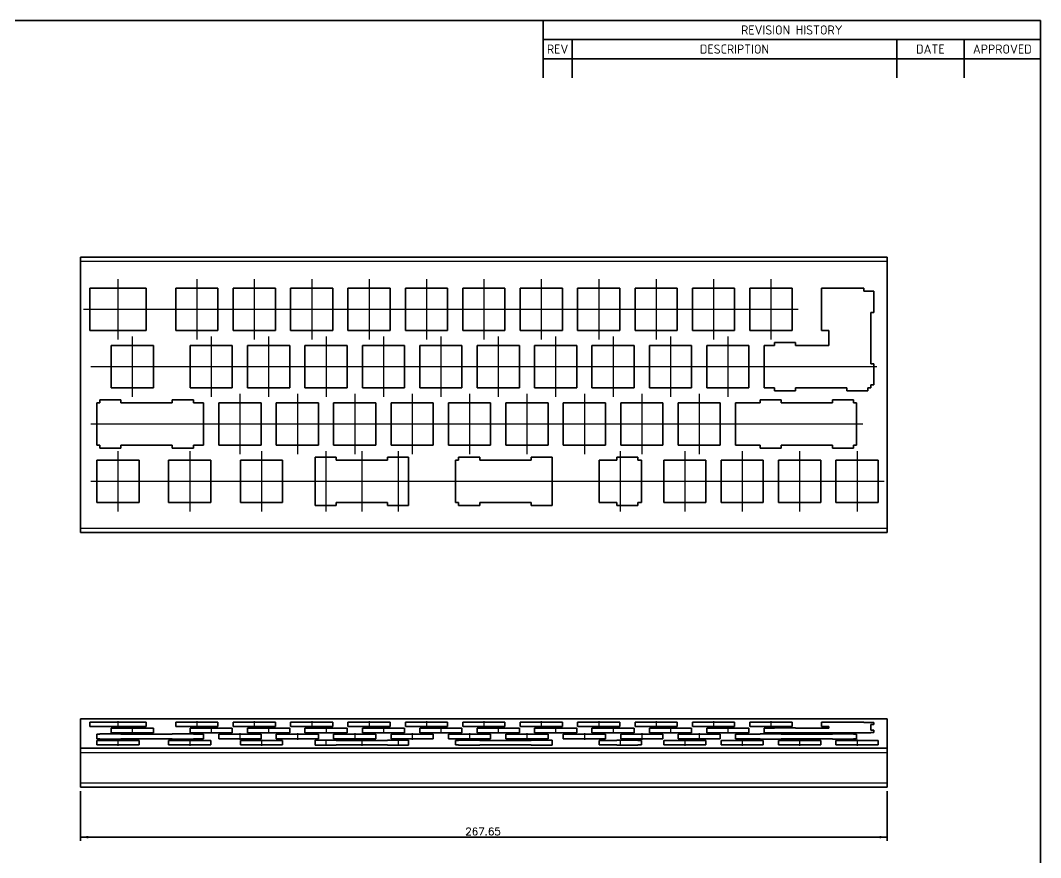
# Model space of a CAD drawing. Header units: millimetres. Extents: x 20 to 821, y 20 to 574.
# Drawn here: x 482.4 to 821, y 296.1 to 574 of the extents above; entities that cross this region are included whole.
import ezdxf
from ezdxf.enums import TextEntityAlignment as Align
from ezdxf.lldxf.tags import DXFTag

# ---------------------------------------------------------------- set-up
doc = ezdxf.new("R2010")
doc.units = ezdxf.units.MM
for name, color, linetype in [('Default', 7, 'Continuous'), ('DV1_0', 7, 'Continuous'), ('DV1_1', 7, 'Continuous'), ('DV1_Dimention', 7, 'Continuous')]:
    doc.layers.add(name, color=color, linetype=linetype)
doc.styles.add('SEACAD_txt_shx', font='txt.shx', dxfattribs={"width": 0.94})
tags = doc.linetypes.add('CENTER2', pattern=[28.575, 19.05, -3.175, 3.175, -3.175]).pattern_tags.tags
tags[10:11] = [DXFTag(74, 4), DXFTag(75, 0), DXFTag(340, '0'), DXFTag(46, 0.0), DXFTag(50, 0.0), DXFTag(44, 0.0), DXFTag(45, 0.0)]
tags[8:9] = [DXFTag(74, 4), DXFTag(75, 0), DXFTag(340, '0'), DXFTag(46, 0.0), DXFTag(50, 0.0), DXFTag(44, 0.0), DXFTag(45, 0.0)]
tags[6:7] = [DXFTag(74, 4), DXFTag(75, 0), DXFTag(340, '0'), DXFTag(46, 0.0), DXFTag(50, 0.0), DXFTag(44, 0.0), DXFTag(45, 0.0)]
tags[4:5] = [DXFTag(74, 4), DXFTag(75, 0), DXFTag(340, '0'), DXFTag(46, 0.0), DXFTag(50, 0.0), DXFTag(44, 0.0), DXFTag(45, 0.0)]
tags = doc.linetypes.add('HIDDEN2', pattern=[4.7625, 3.175, -1.5875]).pattern_tags.tags
tags[6:7] = [DXFTag(74, 4), DXFTag(75, 0), DXFTag(340, '0'), DXFTag(46, 0.0), DXFTag(50, 0.0), DXFTag(44, 0.0), DXFTag(45, 0.0)]
tags[4:5] = [DXFTag(74, 4), DXFTag(75, 0), DXFTag(340, '0'), DXFTag(46, 0.0), DXFTag(50, 0.0), DXFTag(44, 0.0), DXFTag(45, 0.0)]
doc.dimstyles.new('ISO-25', dxfattribs={"dimtxt": 2.5, "dimasz": 2.5, "dimexe": 1.25, "dimexo": 0.625, "dimtad": 1, "dimtxsty": 'Standard', "dimcen": 2.5, "dimadec": 0, "dimazin": 0, "dimtfac": 1, "dimtmove": 0, "dimatfit": 3, "dimfxl": 1, "dimarcsym": 0})

# ---------------------------------------------------------------- blocks, each defined once
blk = doc.blocks.new('DMBLK66')
at = {"layer": 'DV1_Dimention', "linetype": 'Continuous', "lineweight": 35}
for points in [[(504.94, 302.52), (504.94, 303.36), (502.44, 302.94)], [(767.59, 302.52), (770.09, 302.94), (767.59, 303.36)]]:
    blk.add_hatch(color=4, dxfattribs=at).paths.add_polyline_path(points)
at = {"layer": 'DV1_Dimention', "color": 4, "linetype": 'Continuous', "lineweight": 35}
for p, q in [((502.44, 318.23), (502.44, 301.69)), ((770.09, 318.23), (770.09, 301.69)), ((502.44, 302.94), (770.09, 302.94))]:
    blk.add_line(p, q, dxfattribs=at)
at = {"layer": 'DV1_Dimention', "color": 4, "linetype": 'Continuous', "lineweight": 35, "style": 'SEACAD_txt_shx'}
blk.add_text('267.65', height=2.5, dxfattribs=at).set_placement((630.08, 306.06), align=Align.TOP_LEFT)

msp = doc.modelspace()

# ---------------------------------------------------------------- linework, layer by layer
at = {"layer": 'Default', "color": 7, "linetype": 'Continuous', "lineweight": 35}
for p, q in [((821, 574), (20, 574)), ((655.9, 574), (655.9, 554.95)), ((821, 20), (821, 574)), ((655.9, 567.65), (821, 567.65)), ((665.552, 567.65), (665.552, 554.95)), ((773.248, 567.65), (773.248, 554.95)), ((795.6, 567.65), (795.6, 554.95)), ((655.9, 561.3), (821, 561.3))]:
    msp.add_line(p, q, dxfattribs=at)
at = {"layer": 'DV1_0', "color": 7, "linetype": 'Continuous', "lineweight": 35}
for p, q in [((764.706, 475.575), (764.706, 477.099)), ((764.706, 340.124), (764.706, 340.287))]:
    msp.add_line(p, q, dxfattribs=at)
at = {"layer": 'DV1_1', "color": 7, "linetype": 'Continuous', "lineweight": 35}
for p, q in [((770.087, 495.477), (502.437, 495.477)), ((502.437, 495.477), (502.437, 404.023)), ((770.087, 404.023), (770.087, 495.477)), ((505.437, 485.091), (524.2, 485.091)), ((505.437, 471.105), (505.437, 485.091)), ((524.2, 485.091), (524.2, 471.105)), ((534.012, 485.091), (548.012, 485.091)), ((534.012, 471.105), (534.012, 485.091)), ((548.012, 485.091), (548.012, 471.105)), ((553.062, 485.091), (567.062, 485.091)), ((553.062, 471.105), (553.062, 485.091)), ((567.062, 485.091), (567.062, 471.105)), ((572.112, 485.091), (586.112, 485.091)), ((572.112, 471.105), (572.112, 485.091)), ((586.112, 485.091), (586.112, 471.105)), ((591.162, 485.091), (605.162, 485.091)), ((591.162, 471.105), (591.162, 485.091)), ((605.162, 485.091), (605.162, 471.105)), ((610.212, 485.091), (624.212, 485.091)), ((610.212, 471.105), (610.212, 485.091)), ((624.212, 485.091), (624.212, 471.105)), ((629.262, 485.091), (643.262, 485.091)), ((629.262, 471.105), (629.262, 485.091)), ((643.262, 485.091), (643.262, 471.105)), ((648.312, 485.091), (662.312, 485.091)), ((648.312, 471.105), (648.312, 485.091)), ((662.312, 485.091), (662.312, 471.105)), ((667.362, 485.091), (681.362, 485.091)), ((667.362, 471.105), (667.362, 485.091)), ((681.362, 485.091), (681.362, 471.105)), ((686.412, 485.091), (700.412, 485.091)), ((686.412, 471.105), (686.412, 485.091)), ((700.412, 485.091), (700.412, 471.105)), ((705.462, 485.091), (719.462, 485.091)), ((705.462, 471.105), (705.462, 485.091)), ((719.462, 485.091), (719.462, 471.105)), ((724.512, 485.091), (738.512, 485.091)), ((724.512, 471.105), (724.512, 485.091)), ((738.512, 485.091), (738.512, 471.105)), ((748.325, 485.091), (762.325, 485.091)), ((748.325, 471.105), (748.325, 485.091)), ((762.325, 485.091), (762.325, 484.092)), ((762.325, 484.092), (765.706, 484.092)), ((765.706, 484.092), (765.706, 477.099)), ((765.706, 477.099), (764.706, 477.099)), ((764.706, 477.099), (764.706, 460.066)), ((524.2, 471.105), (505.437, 471.105)), ((548.012, 471.105), (534.012, 471.105)), ((567.062, 471.105), (553.062, 471.105)), ((586.112, 471.105), (572.112, 471.105)), ((605.162, 471.105), (591.162, 471.105)), ((624.212, 471.105), (610.212, 471.105)), ((643.262, 471.105), (629.262, 471.105)), ((662.312, 471.105), (648.312, 471.105)), ((681.362, 471.105), (667.362, 471.105)), ((700.412, 471.105), (686.412, 471.105)), ((719.462, 471.105), (705.462, 471.105)), ((738.512, 471.105), (724.512, 471.105)), ((750.706, 471.105), (748.325, 471.105)), ((750.706, 466.06), (750.706, 471.105)), ((512.581, 466.06), (526.581, 466.06)), ((512.581, 452.074), (512.581, 466.06)), ((526.581, 466.06), (526.581, 452.074)), ((538.775, 466.06), (552.775, 466.06)), ((538.775, 452.074), (538.775, 466.06)), ((552.775, 466.06), (552.775, 452.074)), ((557.825, 466.06), (571.825, 466.06)), ((557.825, 452.074), (557.825, 466.06)), ((571.825, 466.06), (571.825, 452.074)), ((576.875, 466.06), (590.875, 466.06)), ((576.875, 452.074), (576.875, 466.06)), ((590.875, 466.06), (590.875, 452.074)), ((595.925, 466.06), (609.925, 466.06)), ((595.925, 452.074), (595.925, 466.06)), ((609.925, 466.06), (609.925, 452.074)), ((614.975, 466.06), (628.975, 466.06)), ((614.975, 452.074), (614.975, 466.06)), ((628.975, 466.06), (628.975, 452.074)), ((634.025, 466.06), (648.025, 466.06)), ((634.025, 452.074), (634.025, 466.06)), ((648.025, 466.06), (648.025, 452.074)), ((653.075, 466.06), (667.075, 466.06)), ((653.075, 452.074), (653.075, 466.06)), ((667.075, 466.06), (667.075, 452.074)), ((672.125, 466.06), (686.125, 466.06)), ((672.125, 452.074), (672.125, 466.06)), ((686.125, 466.06), (686.125, 452.074)), ((691.175, 466.06), (705.175, 466.06)), ((691.175, 452.074), (691.175, 466.06)), ((705.175, 466.06), (705.175, 452.074)), ((710.225, 466.06), (724.225, 466.06)), ((710.225, 452.074), (710.225, 466.06)), ((724.225, 466.06), (724.225, 452.074)), ((729.275, 452.074), (729.275, 466.06)), ((729.275, 466.06), (732.675, 466.06)), ((732.675, 466.06), (732.675, 467.059)), ((732.675, 467.059), (739.675, 467.059)), ((739.675, 467.059), (739.675, 466.06)), ((739.675, 466.06), (750.706, 466.06)), ((764.706, 460.066), (765.706, 460.066)), ((765.706, 460.066), (765.706, 453.073)), ((526.581, 452.074), (512.581, 452.074)), ((552.775, 452.074), (538.775, 452.074)), ((571.825, 452.074), (557.825, 452.074)), ((590.875, 452.074), (576.875, 452.074)), ((609.925, 452.074), (595.925, 452.074)), ((628.975, 452.074), (614.975, 452.074)), ((648.025, 452.074), (634.025, 452.074)), ((667.075, 452.074), (653.075, 452.074)), ((686.125, 452.074), (672.125, 452.074)), ((705.175, 452.074), (691.175, 452.074)), ((724.225, 452.074), (710.225, 452.074)), ((732.675, 452.074), (729.275, 452.074)), ((732.675, 451.075), (732.675, 452.074)), ((739.675, 451.075), (732.675, 451.075)), ((756.706, 452.074), (739.675, 452.074)), ((739.675, 452.074), (739.675, 451.075)), ((756.706, 451.075), (756.706, 452.074)), ((763.706, 451.075), (756.706, 451.075)), ((764.706, 452.074), (763.706, 452.074)), ((763.706, 452.074), (763.706, 451.075)), ((765.706, 453.073), (764.706, 453.073)), ((764.706, 453.073), (764.706, 452.074)), ((507.818, 447.029), (508.818, 447.029)), ((507.818, 433.043), (507.818, 447.029)), ((508.818, 447.029), (508.818, 448.028)), ((508.818, 448.028), (515.818, 448.028)), ((515.818, 448.028), (515.818, 447.029)), ((515.818, 447.029), (532.85, 447.029)), ((532.85, 447.029), (532.85, 448.028)), ((532.85, 448.028), (539.85, 448.028)), ((539.85, 448.028), (539.85, 447.029)), ((539.85, 447.029), (543.25, 447.029)), ((543.25, 447.029), (543.25, 433.043)), ((548.3, 447.029), (562.3, 447.029)), ((548.3, 433.043), (548.3, 447.029)), ((562.3, 447.029), (562.3, 433.043)), ((567.35, 447.029), (581.35, 447.029)), ((567.35, 433.043), (567.35, 447.029)), ((581.35, 447.029), (581.35, 433.043)), ((586.4, 447.029), (600.4, 447.029)), ((586.4, 433.043), (586.4, 447.029)), ((600.4, 447.029), (600.4, 433.043)), ((605.45, 447.029), (619.45, 447.029)), ((605.45, 433.043), (605.45, 447.029)), ((619.45, 447.029), (619.45, 433.043)), ((624.5, 447.029), (638.5, 447.029)), ((624.5, 433.043), (624.5, 447.029)), ((638.5, 447.029), (638.5, 433.043)), ((643.55, 447.029), (657.55, 447.029)), ((643.55, 433.043), (643.55, 447.029)), ((657.55, 447.029), (657.55, 433.043)), ((662.6, 447.029), (676.6, 447.029)), ((662.6, 433.043), (662.6, 447.029)), ((676.6, 447.029), (676.6, 433.043)), ((681.65, 447.029), (695.65, 447.029)), ((681.65, 433.043), (681.65, 447.029)), ((695.65, 447.029), (695.65, 433.043)), ((700.7, 447.029), (714.7, 447.029)), ((700.7, 433.043), (700.7, 447.029)), ((714.7, 447.029), (714.7, 433.043)), ((719.75, 447.029), (727.918, 447.029)), ((719.75, 433.043), (719.75, 447.029)), ((727.918, 447.029), (727.918, 448.028)), ((727.918, 448.028), (734.918, 448.028)), ((734.918, 448.028), (734.918, 447.029)), ((734.918, 447.029), (751.943, 447.029)), ((751.943, 447.029), (751.943, 448.028)), ((751.943, 448.028), (758.943, 448.028)), ((758.943, 448.028), (758.943, 447.029)), ((758.943, 447.029), (759.943, 447.029)), ((759.943, 447.029), (759.943, 433.043)), ((508.818, 433.043), (507.818, 433.043)), ((508.818, 432.044), (508.818, 433.043)), ((515.818, 432.044), (508.818, 432.044)), ((532.85, 433.043), (515.818, 433.043)), ((515.818, 433.043), (515.818, 432.044)), ((532.85, 432.044), (532.85, 433.043)), ((539.85, 432.044), (532.85, 432.044)), ((543.25, 433.043), (539.85, 433.043)), ((539.85, 433.043), (539.85, 432.044)), ((562.3, 433.043), (548.3, 433.043)), ((581.35, 433.043), (567.35, 433.043)), ((600.4, 433.043), (586.4, 433.043)), ((619.45, 433.043), (605.45, 433.043)), ((638.5, 433.043), (624.5, 433.043)), ((657.55, 433.043), (643.55, 433.043)), ((676.6, 433.043), (662.6, 433.043)), ((695.65, 433.043), (681.65, 433.043)), ((714.7, 433.043), (700.7, 433.043)), ((727.918, 433.043), (719.75, 433.043)), ((727.918, 432.044), (727.918, 433.043)), ((734.918, 432.044), (727.918, 432.044)), ((751.943, 433.043), (734.918, 433.043)), ((734.918, 433.043), (734.918, 432.044)), ((751.943, 432.044), (751.943, 433.043)), ((758.943, 432.044), (751.943, 432.044)), ((759.943, 433.043), (758.943, 433.043)), ((758.943, 433.043), (758.943, 432.044)), ((507.818, 427.998), (521.818, 427.998)), ((507.818, 414.012), (507.818, 427.998)), ((521.818, 427.998), (521.818, 414.012)), ((531.631, 427.998), (545.631, 427.998)), ((531.631, 414.012), (531.631, 427.998)), ((545.631, 427.998), (545.631, 414.012)), ((555.443, 427.998), (569.443, 427.998)), ((555.443, 414.012), (555.443, 427.998)), ((569.443, 427.998), (569.443, 414.012)), ((580.281, 413.013), (580.281, 428.997)), ((580.281, 428.997), (587.281, 428.997)), ((587.281, 428.997), (587.281, 427.998)), ((604.281, 427.998), (587.281, 427.998)), ((611.281, 428.997), (604.281, 428.997)), ((604.281, 428.997), (604.281, 427.998)), ((611.281, 413.013), (611.281, 428.997)), ((626.881, 427.998), (627.881, 427.998)), ((626.881, 414.012), (626.881, 427.998)), ((627.881, 427.998), (627.881, 428.997)), ((627.881, 428.997), (634.881, 428.997)), ((634.881, 428.997), (634.881, 427.998)), ((634.881, 427.998), (651.906, 427.998)), ((651.906, 427.998), (651.906, 428.997)), ((651.906, 428.997), (658.906, 428.997)), ((658.906, 428.997), (658.906, 413.013)), ((674.506, 427.998), (680.381, 427.998)), ((674.506, 414.012), (674.506, 427.998)), ((680.381, 427.998), (680.381, 428.997)), ((680.381, 428.997), (687.381, 428.997)), ((687.381, 428.997), (687.381, 427.998)), ((687.381, 427.998), (688.506, 427.998)), ((688.506, 427.998), (688.506, 414.012)), ((695.937, 427.998), (709.937, 427.998)), ((695.937, 414.012), (695.937, 427.998)), ((709.937, 427.998), (709.937, 414.012)), ((714.987, 427.998), (728.987, 427.998)), ((714.987, 414.012), (714.987, 427.998)), ((728.987, 427.998), (728.987, 414.012)), ((734.037, 427.998), (748.037, 427.998)), ((734.037, 414.012), (734.037, 427.998)), ((748.037, 427.998), (748.037, 414.012)), ((753.087, 427.998), (767.087, 427.998)), ((753.087, 414.012), (753.087, 427.998)), ((767.087, 427.998), (767.087, 414.012)), ((521.818, 414.012), (507.818, 414.012)), ((545.631, 414.012), (531.631, 414.012)), ((569.443, 414.012), (555.443, 414.012)), ((604.281, 414.012), (587.281, 414.012)), ((587.281, 414.012), (587.281, 413.013)), ((604.281, 414.012), (604.281, 413.013)), ((627.881, 414.012), (626.881, 414.012)), ((627.881, 413.013), (627.881, 414.012)), ((651.906, 414.012), (634.881, 414.012)), ((634.881, 414.012), (634.881, 413.013)), ((651.906, 413.013), (651.906, 414.012)), ((680.381, 414.012), (674.506, 414.012)), ((680.381, 413.013), (680.381, 414.012)), ((688.506, 414.012), (687.381, 414.012)), ((687.381, 414.012), (687.381, 413.013)), ((709.937, 414.012), (695.937, 414.012)), ((728.987, 414.012), (714.987, 414.012)), ((748.037, 414.012), (734.037, 414.012)), ((767.087, 414.012), (753.087, 414.012)), ((587.281, 413.013), (580.281, 413.013)), ((604.281, 413.013), (611.281, 413.013)), ((634.881, 413.013), (627.881, 413.013)), ((658.906, 413.013), (651.906, 413.013)), ((687.381, 413.013), (680.381, 413.013)), ((502.437, 404.023), (770.087, 404.023)), ((770.087, 342.246), (502.437, 342.246)), ((502.437, 342.246), (502.437, 332.477)), ((770.087, 332.477), (770.087, 342.246)), ((505.437, 341.141), (524.2, 341.141)), ((505.437, 339.646), (505.437, 341.141)), ((524.2, 339.646), (505.437, 339.646)), ((512.581, 339.107), (526.581, 339.107)), ((512.581, 337.612), (512.581, 339.107)), ((524.2, 341.141), (524.2, 339.646)), ((526.581, 339.107), (526.581, 337.612)), ((534.012, 341.141), (548.012, 341.141)), ((534.012, 339.646), (534.012, 341.141)), ((548.012, 339.646), (534.012, 339.646)), ((538.775, 339.107), (552.775, 339.107)), ((538.775, 337.612), (538.775, 339.107)), ((548.012, 341.141), (548.012, 339.646)), ((552.775, 339.107), (552.775, 337.612)), ((553.062, 341.141), (567.062, 341.141)), ((553.062, 339.646), (553.062, 341.141)), ((567.062, 339.646), (553.062, 339.646)), ((557.825, 339.107), (571.825, 339.107)), ((557.825, 337.612), (557.825, 339.107)), ((567.062, 341.141), (567.062, 339.646)), ((571.825, 339.107), (571.825, 337.612)), ((572.112, 341.141), (586.112, 341.141)), ((572.112, 339.646), (572.112, 341.141)), ((586.112, 339.646), (572.112, 339.646)), ((576.875, 339.107), (590.875, 339.107)), ((576.875, 337.612), (576.875, 339.107)), ((586.112, 341.141), (586.112, 339.646)), ((590.875, 339.107), (590.875, 337.612)), ((591.162, 341.141), (605.162, 341.141)), ((591.162, 339.646), (591.162, 341.141)), ((605.162, 339.646), (591.162, 339.646)), ((595.925, 339.107), (609.925, 339.107)), ((595.925, 337.612), (595.925, 339.107)), ((605.162, 341.141), (605.162, 339.646)), ((609.925, 339.107), (609.925, 337.612)), ((610.212, 341.141), (624.212, 341.141)), ((610.212, 339.646), (610.212, 341.141)), ((624.212, 339.646), (610.212, 339.646)), ((614.975, 339.107), (628.975, 339.107)), ((614.975, 337.612), (614.975, 339.107)), ((624.212, 341.141), (624.212, 339.646)), ((628.975, 339.107), (628.975, 337.612)), ((629.262, 341.141), (643.262, 341.141)), ((629.262, 339.646), (629.262, 341.141)), ((643.262, 339.646), (629.262, 339.646)), ((634.025, 339.107), (648.025, 339.107)), ((634.025, 337.612), (634.025, 339.107)), ((643.262, 341.141), (643.262, 339.646)), ((648.025, 339.107), (648.025, 337.612)), ((648.312, 341.141), (662.312, 341.141)), ((648.312, 339.646), (648.312, 341.141)), ((662.312, 339.646), (648.312, 339.646)), ((653.075, 339.107), (667.075, 339.107)), ((653.075, 337.612), (653.075, 339.107)), ((662.312, 341.141), (662.312, 339.646)), ((667.075, 339.107), (667.075, 337.612)), ((667.362, 341.141), (681.362, 341.141)), ((667.362, 339.646), (667.362, 341.141)), ((681.362, 339.646), (667.362, 339.646)), ((672.125, 339.107), (686.125, 339.107)), ((672.125, 337.612), (672.125, 339.107)), ((681.362, 341.141), (681.362, 339.646)), ((686.125, 339.107), (686.125, 337.612)), ((686.412, 341.141), (700.412, 341.141)), ((686.412, 339.646), (686.412, 341.141)), ((700.412, 339.646), (686.412, 339.646)), ((691.175, 339.107), (705.175, 339.107)), ((691.175, 337.612), (691.175, 339.107)), ((700.412, 341.141), (700.412, 339.646)), ((705.175, 339.107), (705.175, 337.612)), ((705.462, 341.141), (719.462, 341.141)), ((705.462, 339.646), (705.462, 341.141)), ((719.462, 339.646), (705.462, 339.646)), ((710.225, 339.107), (724.225, 339.107)), ((710.225, 337.612), (710.225, 339.107)), ((719.462, 341.141), (719.462, 339.646)), ((724.225, 339.107), (724.225, 337.612)), ((724.512, 341.141), (738.512, 341.141)), ((724.512, 339.646), (724.512, 341.141)), ((738.512, 339.646), (724.512, 339.646)), ((729.275, 337.612), (729.275, 339.107)), ((729.275, 339.107), (732.675, 339.107)), ((732.675, 339.107), (732.675, 339.214)), ((732.675, 339.214), (739.675, 339.214)), ((738.512, 341.141), (738.512, 339.646)), ((739.675, 339.214), (739.675, 339.107)), ((739.675, 339.107), (750.706, 339.107)), ((748.325, 341.141), (762.325, 341.141)), ((748.325, 339.646), (748.325, 341.141)), ((750.706, 339.646), (748.325, 339.646)), ((750.706, 339.107), (750.706, 339.646)), ((762.325, 341.141), (762.325, 341.034)), ((762.325, 341.034), (765.706, 341.034)), ((765.706, 340.287), (764.706, 340.287)), ((764.706, 340.287), (764.706, 338.467)), ((765.706, 341.034), (765.706, 340.287)), ((507.818, 337.073), (508.818, 337.073)), ((507.818, 335.578), (507.818, 337.073)), ((508.818, 335.578), (507.818, 335.578)), ((508.818, 337.073), (508.818, 337.18)), ((508.818, 337.18), (515.818, 337.18)), ((508.818, 335.472), (508.818, 335.578)), ((515.818, 335.472), (508.818, 335.472)), ((526.581, 337.612), (512.581, 337.612)), ((515.818, 337.18), (515.818, 337.073)), ((515.818, 337.073), (532.85, 337.073)), ((532.85, 335.578), (515.818, 335.578)), ((515.818, 335.578), (515.818, 335.472)), ((532.85, 337.073), (532.85, 337.18)), ((532.85, 337.18), (539.85, 337.18)), ((532.85, 335.472), (532.85, 335.578)), ((539.85, 335.472), (532.85, 335.472)), ((552.775, 337.612), (538.775, 337.612)), ((539.85, 337.18), (539.85, 337.073)), ((539.85, 337.073), (543.25, 337.073)), ((543.25, 335.578), (539.85, 335.578)), ((539.85, 335.578), (539.85, 335.472)), ((543.25, 337.073), (543.25, 335.578)), ((548.3, 337.073), (562.3, 337.073)), ((548.3, 335.578), (548.3, 337.073)), ((562.3, 335.578), (548.3, 335.578)), ((571.825, 337.612), (557.825, 337.612)), ((562.3, 337.073), (562.3, 335.578)), ((567.35, 337.073), (581.35, 337.073)), ((567.35, 335.578), (567.35, 337.073)), ((581.35, 335.578), (567.35, 335.578)), ((590.875, 337.612), (576.875, 337.612)), ((581.35, 337.073), (581.35, 335.578)), ((586.4, 337.073), (600.4, 337.073)), ((586.4, 335.578), (586.4, 337.073)), ((600.4, 335.578), (586.4, 335.578)), ((609.925, 337.612), (595.925, 337.612)), ((600.4, 337.073), (600.4, 335.578)), ((605.45, 337.073), (619.45, 337.073)), ((605.45, 335.578), (605.45, 337.073)), ((619.45, 335.578), (605.45, 335.578)), ((628.975, 337.612), (614.975, 337.612)), ((619.45, 337.073), (619.45, 335.578)), ((624.5, 337.073), (638.5, 337.073)), ((624.5, 335.578), (624.5, 337.073)), ((638.5, 335.578), (624.5, 335.578)), ((648.025, 337.612), (634.025, 337.612)), ((638.5, 337.073), (638.5, 335.578)), ((643.55, 337.073), (657.55, 337.073)), ((643.55, 335.578), (643.55, 337.073)), ((657.55, 335.578), (643.55, 335.578)), ((667.075, 337.612), (653.075, 337.612)), ((657.55, 337.073), (657.55, 335.578)), ((662.6, 337.073), (676.6, 337.073)), ((662.6, 335.578), (662.6, 337.073)), ((676.6, 335.578), (662.6, 335.578)), ((686.125, 337.612), (672.125, 337.612)), ((676.6, 337.073), (676.6, 335.578)), ((681.65, 337.073), (695.65, 337.073)), ((681.65, 335.578), (681.65, 337.073)), ((695.65, 335.578), (681.65, 335.578)), ((705.175, 337.612), (691.175, 337.612)), ((695.65, 337.073), (695.65, 335.578)), ((700.7, 337.073), (714.7, 337.073)), ((700.7, 335.578), (700.7, 337.073)), ((714.7, 335.578), (700.7, 335.578)), ((724.225, 337.612), (710.225, 337.612)), ((714.7, 337.073), (714.7, 335.578)), ((719.75, 337.073), (727.918, 337.073)), ((719.75, 335.578), (719.75, 337.073)), ((727.918, 335.578), (719.75, 335.578)), ((727.918, 337.073), (727.918, 337.18)), ((727.918, 337.18), (734.918, 337.18)), ((727.918, 335.472), (727.918, 335.578)), ((734.918, 335.472), (727.918, 335.472)), ((732.675, 337.612), (729.275, 337.612)), ((732.675, 337.506), (732.675, 337.612)), ((739.675, 337.506), (732.675, 337.506)), ((734.918, 337.18), (734.918, 337.073)), ((734.918, 337.073), (751.943, 337.073)), ((751.943, 335.578), (734.918, 335.578)), ((734.918, 335.578), (734.918, 335.472)), ((756.706, 337.612), (739.675, 337.612)), ((739.675, 337.612), (739.675, 337.506)), ((751.943, 337.073), (751.943, 337.18)), ((751.943, 337.18), (758.943, 337.18)), ((751.943, 335.472), (751.943, 335.578)), ((758.943, 335.472), (751.943, 335.472)), ((756.706, 337.506), (756.706, 337.612)), ((763.706, 337.506), (756.706, 337.506)), ((758.943, 337.18), (758.943, 337.073)), ((758.943, 337.073), (759.943, 337.073)), ((759.943, 335.578), (758.943, 335.578)), ((758.943, 335.578), (758.943, 335.472)), ((759.943, 337.073), (759.943, 335.578)), ((764.706, 337.612), (763.706, 337.612)), ((763.706, 337.612), (763.706, 337.506)), ((764.706, 338.467), (765.706, 338.467)), ((765.706, 337.719), (764.706, 337.719)), ((764.706, 337.719), (764.706, 337.612)), ((765.706, 338.467), (765.706, 337.719)), ((502.437, 319.477), (502.437, 332.477)), ((502.437, 332.477), (770.087, 332.477)), ((507.818, 335.039), (521.818, 335.039)), ((507.818, 333.544), (507.818, 335.039)), ((521.818, 333.544), (507.818, 333.544)), ((521.818, 335.039), (521.818, 333.544)), ((531.631, 335.039), (545.631, 335.039)), ((531.631, 333.544), (531.631, 335.039)), ((545.631, 333.544), (531.631, 333.544)), ((545.631, 335.039), (545.631, 333.544)), ((555.443, 335.039), (569.443, 335.039)), ((555.443, 333.544), (555.443, 335.039)), ((569.443, 333.544), (555.443, 333.544)), ((569.443, 335.039), (569.443, 333.544)), ((580.281, 333.438), (580.281, 335.146)), ((580.281, 335.146), (587.281, 335.146)), ((587.281, 333.438), (580.281, 333.438)), ((587.281, 335.146), (587.281, 335.039)), ((604.281, 335.039), (587.281, 335.039)), ((604.281, 333.544), (587.281, 333.544)), ((587.281, 333.544), (587.281, 333.438)), ((611.281, 335.146), (604.281, 335.146)), ((604.281, 335.146), (604.281, 335.039)), ((604.281, 333.544), (604.281, 333.438)), ((604.281, 333.438), (611.281, 333.438)), ((611.281, 333.438), (611.281, 335.146)), ((626.881, 335.039), (627.881, 335.039)), ((626.881, 333.544), (626.881, 335.039)), ((627.881, 333.544), (626.881, 333.544)), ((627.881, 335.039), (627.881, 335.146)), ((627.881, 335.146), (634.881, 335.146)), ((627.881, 333.438), (627.881, 333.544)), ((634.881, 333.438), (627.881, 333.438)), ((634.881, 335.146), (634.881, 335.039)), ((634.881, 335.039), (651.906, 335.039)), ((651.906, 333.544), (634.881, 333.544)), ((634.881, 333.544), (634.881, 333.438)), ((651.906, 335.039), (651.906, 335.146)), ((651.906, 335.146), (658.906, 335.146)), ((651.906, 333.438), (651.906, 333.544)), ((658.906, 333.438), (651.906, 333.438)), ((658.906, 335.146), (658.906, 333.438)), ((674.506, 335.039), (680.381, 335.039)), ((674.506, 333.544), (674.506, 335.039)), ((680.381, 333.544), (674.506, 333.544)), ((680.381, 335.039), (680.381, 335.146)), ((680.381, 335.146), (687.381, 335.146)), ((680.381, 333.438), (680.381, 333.544)), ((687.381, 333.438), (680.381, 333.438)), ((687.381, 335.146), (687.381, 335.039)), ((687.381, 335.039), (688.506, 335.039)), ((688.506, 333.544), (687.381, 333.544)), ((687.381, 333.544), (687.381, 333.438)), ((688.506, 335.039), (688.506, 333.544)), ((695.937, 335.039), (709.937, 335.039)), ((695.937, 333.544), (695.937, 335.039)), ((709.937, 333.544), (695.937, 333.544)), ((709.937, 335.039), (709.937, 333.544)), ((714.987, 335.039), (728.987, 335.039)), ((714.987, 333.544), (714.987, 335.039)), ((728.987, 333.544), (714.987, 333.544)), ((728.987, 335.039), (728.987, 333.544)), ((734.037, 335.039), (748.037, 335.039)), ((734.037, 333.544), (734.037, 335.039)), ((748.037, 333.544), (734.037, 333.544)), ((748.037, 335.039), (748.037, 333.544)), ((753.087, 335.039), (767.087, 335.039)), ((753.087, 333.544), (753.087, 335.039)), ((767.087, 333.544), (753.087, 333.544)), ((767.087, 335.039), (767.087, 333.544)), ((770.087, 332.477), (770.087, 319.477)), ((502.437, 319.477), (770.087, 319.477))]:
    msp.add_line(p, q, dxfattribs=at)
at = {"layer": 'DV1_1', "color": 2, "linetype": 'HIDDEN2', "lineweight": 25}
for p, q in [((770.087, 493.977), (502.437, 493.977)), ((502.437, 405.523), (770.087, 405.523)), ((502.437, 330.977), (770.087, 330.977)), ((502.437, 320.977), (770.087, 320.977))]:
    msp.add_line(p, q, dxfattribs=at)
at = {"layer": 'DV1_1', "color": 3, "linetype": 'CENTER2', "lineweight": 25}
for p, q in [((514.818, 488.088), (514.818, 468.108)), ((541.012, 488.088), (541.012, 468.108)), ((560.062, 488.088), (560.062, 468.108)), ((579.112, 488.088), (579.112, 468.108)), ((598.162, 488.088), (598.162, 468.108)), ((617.212, 488.088), (617.212, 468.108)), ((636.262, 488.088), (636.262, 468.108)), ((655.312, 488.088), (655.312, 468.108)), ((674.362, 488.088), (674.362, 468.108)), ((693.412, 488.088), (693.412, 468.108)), ((712.462, 488.088), (712.462, 468.108)), ((731.512, 488.088), (731.512, 468.108)), ((740.512, 478.098), (503.437, 478.098)), ((519.581, 469.057), (519.581, 449.077)), ((545.775, 469.057), (545.775, 449.077)), ((564.825, 469.057), (564.825, 449.077)), ((583.875, 469.057), (583.875, 449.077)), ((602.925, 469.057), (602.925, 449.077)), ((621.975, 469.057), (621.975, 449.077)), ((641.025, 469.057), (641.025, 449.077)), ((660.075, 469.057), (660.075, 449.077)), ((679.125, 469.057), (679.125, 449.077)), ((698.175, 469.057), (698.175, 449.077)), ((717.225, 469.057), (717.225, 449.077)), ((766.706, 459.067), (505.818, 459.067)), ((555.3, 450.026), (555.3, 430.046)), ((574.35, 450.026), (574.35, 430.046)), ((593.4, 450.026), (593.4, 430.046)), ((612.45, 450.026), (612.45, 430.046)), ((631.5, 450.026), (631.5, 430.046)), ((650.55, 450.026), (650.55, 430.046)), ((669.6, 450.026), (669.6, 430.046)), ((688.65, 450.026), (688.65, 430.046)), ((707.7, 450.026), (707.7, 430.046)), ((761.961, 440.036), (505.836, 440.036)), ((514.818, 430.995), (514.818, 411.016)), ((538.631, 430.995), (538.631, 411.016)), ((562.443, 430.995), (562.443, 411.016)), ((583.781, 430.995), (583.781, 411.016)), ((595.781, 430.995), (595.781, 411.016)), ((607.781, 430.995), (607.781, 411.016)), ((681.506, 430.995), (681.506, 411.016)), ((702.937, 430.995), (702.937, 411.016)), ((721.987, 430.995), (721.987, 411.016)), ((741.037, 430.995), (741.037, 411.016)), ((760.087, 430.995), (760.087, 411.016)), ((769.087, 421.005), (505.818, 421.005)), ((514.818, 341.461), (514.818, 339.326)), ((519.581, 339.427), (519.581, 337.292)), ((541.012, 341.461), (541.012, 339.326)), ((545.775, 339.427), (545.775, 337.292)), ((560.062, 341.461), (560.062, 339.326)), ((564.825, 339.427), (564.825, 337.292)), ((579.112, 341.461), (579.112, 339.326)), ((583.875, 339.427), (583.875, 337.292)), ((598.162, 341.461), (598.162, 339.326)), ((602.925, 339.427), (602.925, 337.292)), ((617.212, 341.461), (617.212, 339.326)), ((621.975, 339.427), (621.975, 337.292)), ((636.262, 341.461), (636.262, 339.326)), ((641.025, 339.427), (641.025, 337.292)), ((655.312, 341.461), (655.312, 339.326)), ((660.075, 339.427), (660.075, 337.292)), ((674.362, 341.461), (674.362, 339.326)), ((679.125, 339.427), (679.125, 337.292)), ((693.412, 341.461), (693.412, 339.326)), ((698.175, 339.427), (698.175, 337.292)), ((712.462, 341.461), (712.462, 339.326)), ((717.225, 339.427), (717.225, 337.292)), ((731.512, 341.461), (731.512, 339.326)), ((514.818, 335.36), (514.818, 333.224)), ((538.631, 335.36), (538.631, 333.224)), ((555.3, 337.393), (555.3, 335.258)), ((562.443, 335.36), (562.443, 333.224)), ((574.35, 337.393), (574.35, 335.258)), ((583.781, 335.36), (583.781, 333.224)), ((593.4, 337.393), (593.4, 335.258)), ((595.781, 335.36), (595.781, 333.224)), ((607.781, 335.36), (607.781, 333.224)), ((612.45, 337.393), (612.45, 335.258)), ((631.5, 337.393), (631.5, 335.258)), ((650.55, 337.393), (650.55, 335.258)), ((669.6, 337.393), (669.6, 335.258)), ((681.506, 335.36), (681.506, 333.224)), ((688.65, 337.393), (688.65, 335.258)), ((702.937, 335.36), (702.937, 333.224)), ((707.7, 337.393), (707.7, 335.258)), ((721.987, 335.36), (721.987, 333.224)), ((741.037, 335.36), (741.037, 333.224)), ((760.087, 335.36), (760.087, 333.224))]:
    msp.add_line(p, q, dxfattribs=at)

# ---------------------------------------------------------------- texts
at = {"layer": 'Default', "char_height": 3.048, "attachment_point": 5}
for s, insert, width in [('{\\fSolid Edge ISO|b0||i0||c0|p34;\\C7;\\H3.048;\\W1.;REVISION HISTORY}', (738.45, 570.825), 165.10002), ('{\\fSolid Edge ISO|b0||i0||c0|p34;\\C7;\\H3.048;\\W1.;REV}', (660.726, 564.475), 9.65202), ('{\\fSolid Edge ISO|b0||i0||c0|p34;\\C7;\\H3.048;\\W1.;DESCRIPTION}', (719.4, 564.475), 107.69602), ('{\\fSolid Edge ISO|b0||i0||c0|p34;\\C7;\\H3.048;\\W1.;DATE}', (784.424, 564.475), 22.35202), ('{\\fSolid Edge ISO|b0||i0||c0|p34;\\C7;\\H3.048;\\W1.;APPROVED}', (808.3, 564.475), 25.40002)]:
    msp.add_mtext(s, dxfattribs=dict(at, insert=insert, width=width))

# ---------------------------------------------------------------- dimensions: what is measured, and where the dimension line sits
at = {"layer": 'DV1_Dimention', "color": 4, "linetype": 'Continuous', "lineweight": 35}
dim = msp.add_linear_dim(base=(502.437, 302.94), p1=(502.437, 319.477), p2=(770.087, 319.477), angle=0, text='\\A1;<>', dimstyle='ISO-25', override={"dimexo": 1.25, "dimdsep": 46, "dimsah": 1, "dimcen": 1.25}, dxfattribs=at)
dim.commit()
dim.dimension.update_dxf_attribs({"geometry": 'DMBLK66', "text_midpoint": (636.262, 302.94), "dimtype": 161})

doc.saveas('drawing.dxf')
